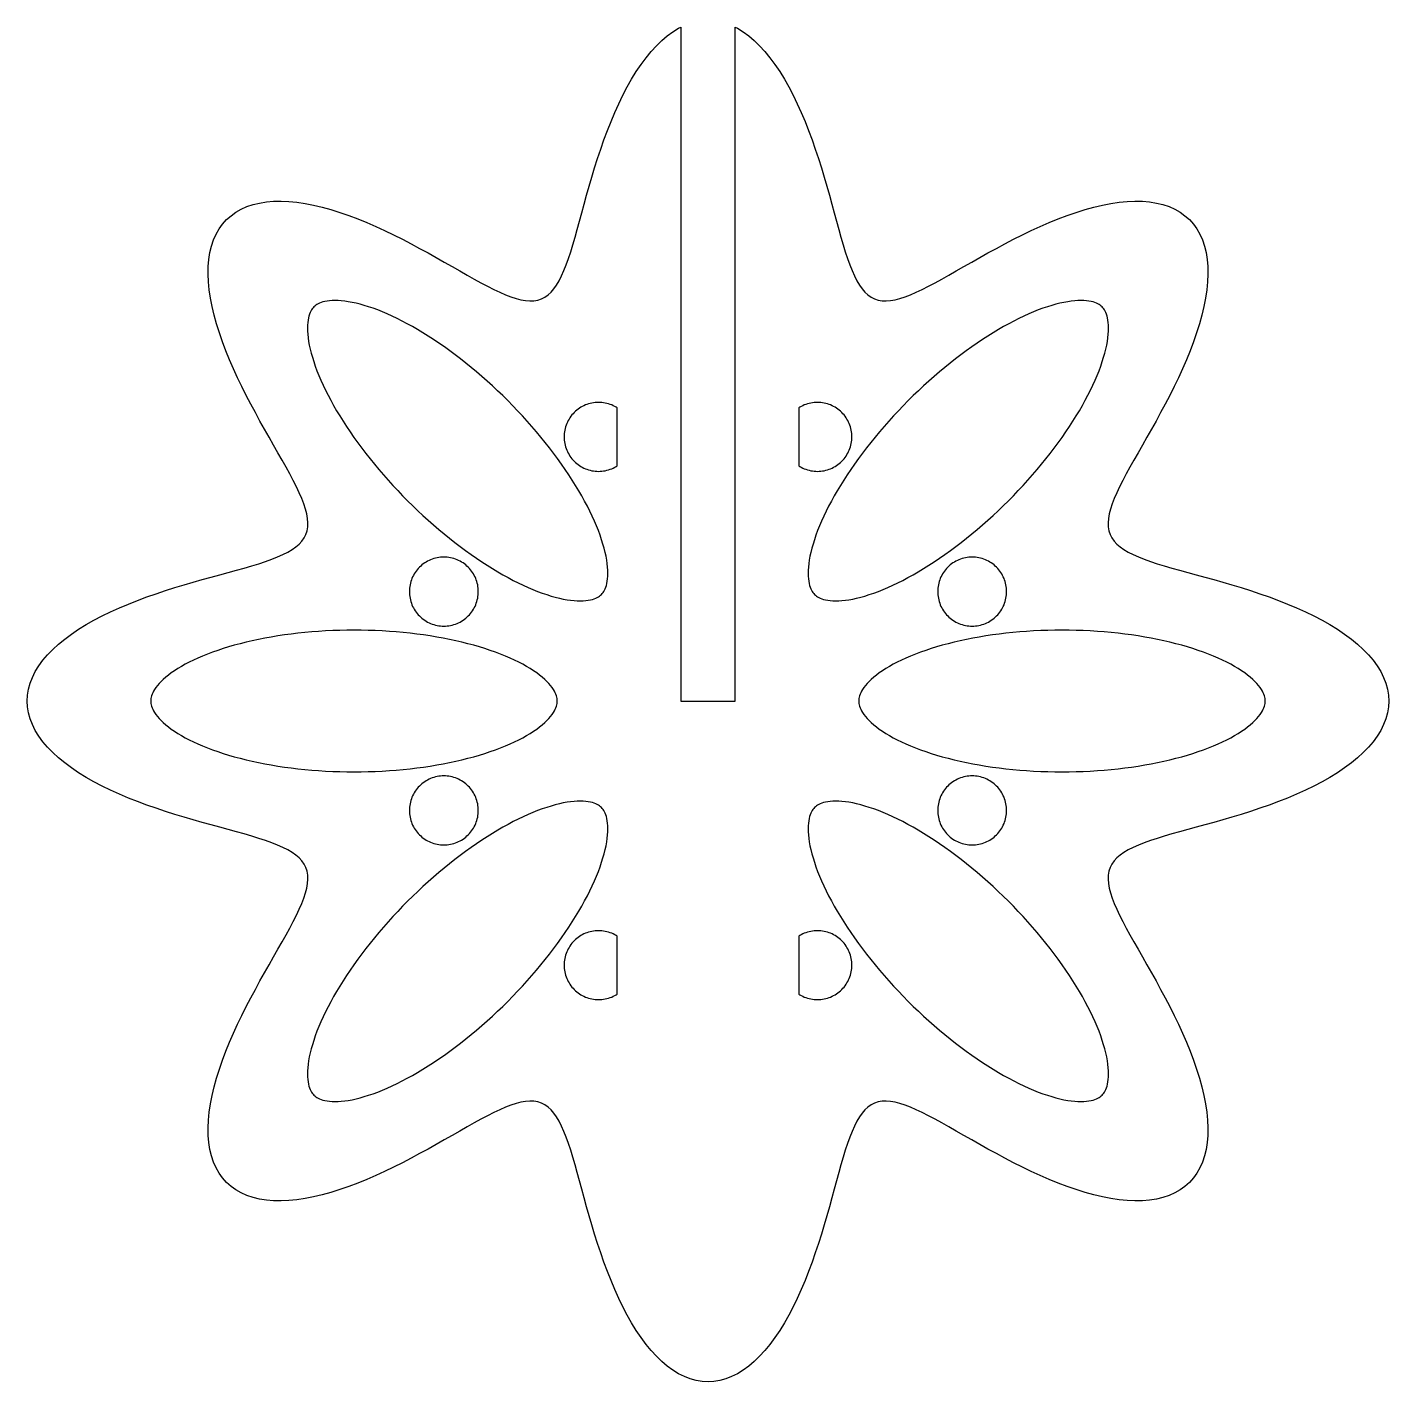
# Model space of a CAD drawing. Header units: millimetres. Extents: x 0 to 450, y -234 to 0.
# Drawn here: x 156.5 to 231.5, y -75 to -0.4 of the extents above; entities that cross this region are included whole.
import ezdxf

# ---------------------------------------------------------------- set-up
doc = ezdxf.new("R2010")
doc.units = ezdxf.units.MM
doc.layers.add('CUT', color=1, linetype='Continuous')

msp = doc.modelspace()

# ---------------------------------------------------------------- linework, layer by layer
at = {"layer": 'CUT'}
for points in [[(231.476, -38.153), (231.387, -38.478), (231.263, -38.8), (231.105, -39.118), (230.913, -39.432), (230.688, -39.741), (230.431, -40.044), (230.145, -40.341), (229.829, -40.63), (229.486, -40.912), (229.117, -41.186), (228.724, -41.451), (228.31, -41.707), (227.875, -41.953), (227.422, -42.19), (226.953, -42.418), (226.471, -42.635), (225.977, -42.843), (225.475, -43.041), (224.966, -43.23), (224.452, -43.41), (223.937, -43.581), (223.422, -43.744), (222.91, -43.899), (222.404, -44.046), (221.904, -44.188), (221.414, -44.323), (220.936, -44.454), (220.472, -44.58), (220.024, -44.704), (219.593, -44.825), (219.181, -44.945), (218.791, -45.065), (218.422, -45.185), (218.078, -45.308), (217.759, -45.434), (217.465, -45.563), (217.199, -45.698), (216.96, -45.84), (216.75, -45.988), (216.569, -46.145), (216.416, -46.311), (216.293, -46.488), (216.198, -46.675), (216.132, -46.874), (216.095, -47.086), (216.085, -47.312), (216.103, -47.551), (216.146, -47.805), (216.215, -48.073), (216.308, -48.357), (216.424, -48.656), (216.561, -48.971), (216.718, -49.301), (216.893, -49.647), (217.084, -50.008), (217.29, -50.384), (217.509, -50.774), (217.739, -51.178), (217.978, -51.596), (218.224, -52.026), (218.474, -52.469), (218.727, -52.922), (218.981, -53.384), (219.234, -53.856), (219.483, -54.335), (219.726, -54.82), (219.962, -55.31), (220.188, -55.804), (220.404, -56.299), (220.606, -56.795), (220.793, -57.29), (220.963, -57.782), (221.116, -58.27), (221.249, -58.752), (221.362, -59.226), (221.452, -59.691), (221.519, -60.146), (221.562, -60.588), (221.581, -61.016), (221.574, -61.428), (221.541, -61.824), (221.481, -62.201), (221.395, -62.559), (221.282, -62.896), (221.142, -63.212), (220.976, -63.504), (220.783, -63.773), (220.564, -64.017), (220.32, -64.235), (220.052, -64.428), (219.759, -64.594), (219.444, -64.734), (219.107, -64.847), (218.749, -64.933), (218.371, -64.993), (217.976, -65.026), (217.563, -65.033), (217.135, -65.015), (216.693, -64.971), (216.239, -64.904), (215.774, -64.814), (215.3, -64.701), (214.818, -64.568), (214.33, -64.416), (213.838, -64.245), (213.343, -64.058), (212.847, -63.856), (212.352, -63.641), (211.858, -63.414), (211.368, -63.178), (210.883, -62.935), (210.404, -62.686), (209.932, -62.434), (209.469, -62.18), (209.016, -61.926), (208.574, -61.676), (208.144, -61.43), (207.726, -61.191), (207.322, -60.962), (206.931, -60.743), (206.555, -60.536), (206.195, -60.345), (205.849, -60.17), (205.519, -60.013), (205.204, -59.876), (204.905, -59.76), (204.621, -59.668), (204.353, -59.599), (204.099, -59.555), (203.86, -59.538), (203.634, -59.547), (203.422, -59.585), (203.223, -59.65), (203.035, -59.745), (202.859, -59.868), (202.693, -60.021), (202.536, -60.202), (202.387, -60.413), (202.246, -60.651), (202.111, -60.918), (201.981, -61.211), (201.856, -61.53), (201.733, -61.875), (201.612, -62.243), (201.493, -62.633), (201.373, -63.045), (201.251, -63.476), (201.128, -63.924), (201.002, -64.389), (200.871, -64.867), (200.735, -65.356), (200.594, -65.856), (200.446, -66.363), (200.292, -66.875), (200.129, -67.389), (199.958, -67.905), (199.778, -68.418), (199.589, -68.927), (199.391, -69.43), (199.183, -69.923), (198.965, -70.405), (198.738, -70.874), (198.501, -71.327), (198.255, -71.762), (197.999, -72.177), (197.734, -72.569), (197.46, -72.938), (197.178, -73.281), (196.889, -73.597), (196.592, -73.884), (196.289, -74.14), (195.98, -74.365), (195.666, -74.557), (195.347, -74.715), (195.026, -74.839), (194.701, -74.928), (194.375, -74.982), (194.048, -75), (193.721, -74.982), (193.394, -74.928), (193.07, -74.839), (192.748, -74.715), (192.43, -74.557), (192.116, -74.365), (191.807, -74.14), (191.504, -73.884), (191.207, -73.597), (190.917, -73.281), (190.635, -72.938), (190.362, -72.569), (190.097, -72.177), (189.841, -71.762), (189.594, -71.327), (189.357, -70.874), (189.13, -70.405), (188.912, -69.923), (188.705, -69.43), (188.506, -68.927), (188.317, -68.418), (188.138, -67.905), (187.967, -67.389), (187.804, -66.875), (187.649, -66.363), (187.501, -65.856), (187.36, -65.356), (187.224, -64.867), (187.094, -64.389), (186.967, -63.924), (186.844, -63.476), (186.723, -63.045), (186.603, -62.633), (186.483, -62.243), (186.362, -61.875), (186.24, -61.53), (186.114, -61.211), (185.984, -60.918), (185.849, -60.651), (185.708, -60.413), (185.56, -60.202), (185.403, -60.021), (185.237, -59.868), (185.06, -59.745), (184.873, -59.65), (184.673, -59.585), (184.461, -59.547), (184.236, -59.538), (183.997, -59.555), (183.743, -59.599), (183.474, -59.668), (183.191, -59.76), (182.891, -59.876), (182.577, -60.013), (182.247, -60.17), (181.901, -60.345), (181.54, -60.536), (181.164, -60.743), (180.774, -60.962), (180.369, -61.191), (179.952, -61.43), (179.521, -61.676), (179.079, -61.926), (178.626, -62.18), (178.163, -62.434), (177.692, -62.686), (177.213, -62.935), (176.727, -63.178), (176.237, -63.414), (175.744, -63.641), (175.248, -63.856), (174.752, -64.058), (174.257, -64.245), (173.765, -64.416), (173.277, -64.568), (172.796, -64.701), (172.321, -64.814), (171.856, -64.904), (171.402, -64.971), (170.96, -65.015), (170.532, -65.033), (170.12, -65.026), (169.724, -64.993), (169.347, -64.933), (168.989, -64.847), (168.651, -64.734), (168.336, -64.594), (168.044, -64.428), (167.775, -64.235), (167.531, -64.017), (167.313, -63.773), (167.12, -63.504), (166.953, -63.212), (166.814, -62.896), (166.701, -62.559), (166.614, -62.201), (166.555, -61.824), (166.522, -61.428), (166.515, -61.016), (166.533, -60.588), (166.576, -60.146), (166.644, -59.691), (166.734, -59.226), (166.846, -58.752), (166.979, -58.27), (167.132, -57.782), (167.303, -57.29), (167.49, -56.795), (167.692, -56.299), (167.907, -55.804), (168.133, -55.31), (168.369, -54.82), (168.613, -54.335), (168.862, -53.856), (169.114, -53.384), (169.368, -52.922), (169.621, -52.469), (169.872, -52.026), (170.117, -51.596), (170.356, -51.178), (170.586, -50.774), (170.805, -50.384), (171.011, -50.008), (171.203, -49.647), (171.378, -49.301), (171.535, -48.971), (171.672, -48.656), (171.787, -48.357), (171.88, -48.073), (171.949, -47.805), (171.993, -47.551), (172.01, -47.312), (172, -47.086), (171.963, -46.874), (171.897, -46.675), (171.803, -46.488), (171.679, -46.311), (171.527, -46.145), (171.345, -45.988), (171.135, -45.84), (170.896, -45.698), (170.63, -45.563), (170.337, -45.434), (170.017, -45.308), (169.673, -45.185), (169.305, -45.065), (168.914, -44.945), (168.503, -44.825), (168.072, -44.704), (167.623, -44.58), (167.159, -44.454), (166.681, -44.323), (166.191, -44.188), (165.692, -44.046), (165.185, -43.899), (164.673, -43.744), (164.158, -43.581), (163.643, -43.41), (163.13, -43.23), (162.621, -43.041), (162.118, -42.843), (161.625, -42.635), (161.142, -42.418), (160.674, -42.19), (160.221, -41.953), (159.786, -41.707), (159.371, -41.451), (158.978, -41.186), (158.61, -40.912), (158.266, -40.63), (157.951, -40.341), (157.664, -40.044), (157.408, -39.741), (157.183, -39.432), (156.991, -39.118), (156.832, -38.8), (156.708, -38.478), (156.619, -38.153), (156.566, -37.827), (156.548, -37.5), (156.566, -37.173), (156.619, -36.847), (156.708, -36.522), (156.832, -36.2), (156.991, -35.882), (157.183, -35.568), (157.408, -35.259), (157.664, -34.956), (157.951, -34.659), (158.266, -34.37), (158.61, -34.088), (158.978, -33.814), (159.371, -33.549), (159.786, -33.293), (160.221, -33.047), (160.674, -32.81), (161.142, -32.582), (161.625, -32.365), (162.118, -32.157), (162.621, -31.959), (163.13, -31.77), (163.643, -31.59), (164.158, -31.419), (164.673, -31.256), (165.185, -31.101), (165.692, -30.954), (166.191, -30.812), (166.681, -30.677), (167.159, -30.546), (167.623, -30.42), (168.072, -30.296), (168.503, -30.175), (168.914, -30.055), (169.305, -29.935), (169.673, -29.815), (170.017, -29.692), (170.337, -29.566), (170.63, -29.437), (170.896, -29.302), (171.135, -29.16), (171.345, -29.012), (171.527, -28.855), (171.679, -28.689), (171.803, -28.512), (171.897, -28.325), (171.963, -28.126), (172, -27.914), (172.01, -27.688), (171.993, -27.449), (171.949, -27.195), (171.88, -26.927), (171.787, -26.643), (171.672, -26.344), (171.535, -26.029), (171.378, -25.699), (171.203, -25.353), (171.011, -24.992), (170.805, -24.616), (170.586, -24.226), (170.356, -23.822), (170.117, -23.404), (169.872, -22.974), (169.621, -22.531), (169.368, -22.078), (169.114, -21.616), (168.862, -21.144), (168.613, -20.665), (168.369, -20.18), (168.133, -19.69), (167.907, -19.196), (167.692, -18.701), (167.49, -18.205), (167.303, -17.71), (167.132, -17.218), (166.979, -16.73), (166.846, -16.248), (166.734, -15.774), (166.644, -15.309), (166.576, -14.854), (166.533, -14.412), (166.515, -13.984), (166.522, -13.572), (166.555, -13.176), (166.614, -12.799), (166.701, -12.441), (166.814, -12.104), (166.953, -11.788), (167.12, -11.496), (167.313, -11.227), (167.531, -10.983), (167.775, -10.765), (168.044, -10.572), (168.336, -10.406), (168.651, -10.266), (168.989, -10.153), (169.347, -10.067), (169.724, -10.007), (170.12, -9.974), (170.532, -9.967), (170.96, -9.985), (171.402, -10.029), (171.856, -10.096), (172.321, -10.186), (172.796, -10.299), (173.277, -10.432), (173.765, -10.584), (174.257, -10.755), (174.752, -10.942), (175.248, -11.144), (175.744, -11.359), (176.237, -11.586), (176.727, -11.822), (177.213, -12.065), (177.692, -12.314), (178.163, -12.566), (178.626, -12.82), (179.079, -13.074), (179.521, -13.324), (179.952, -13.57), (180.369, -13.809), (180.774, -14.038), (181.164, -14.257), (181.54, -14.464), (181.901, -14.655), (182.247, -14.83), (182.577, -14.987), (182.891, -15.124), (183.191, -15.24), (183.474, -15.332), (183.743, -15.401), (183.997, -15.445), (184.236, -15.462), (184.461, -15.453), (184.673, -15.415), (184.873, -15.35), (185.06, -15.255), (185.237, -15.132), (185.403, -14.979), (185.56, -14.798), (185.708, -14.587), (185.849, -14.349), (185.984, -14.082), (186.114, -13.789), (186.24, -13.47), (186.362, -13.125), (186.483, -12.757), (186.603, -12.367), (186.723, -11.955), (186.844, -11.524), (186.967, -11.076), (187.094, -10.611), (187.224, -10.133), (187.36, -9.644), (187.501, -9.144), (187.649, -8.637), (187.804, -8.125), (187.967, -7.611), (188.138, -7.095), (188.317, -6.582), (188.506, -6.073), (188.705, -5.57), (188.912, -5.077), (189.13, -4.595), (189.357, -4.126), (189.594, -3.673), (189.841, -3.238), (190.097, -2.823), (190.362, -2.431), (190.635, -2.062), (190.917, -1.719), (191.207, -1.403), (191.504, -1.116), (191.807, -0.86), (192.116, -0.635), (192.43, -0.443), (192.548, -0.384), (192.548, -37.5), (195.548, -37.5), (195.548, -0.384), (195.666, -0.443), (195.98, -0.635), (196.289, -0.86), (196.592, -1.116), (196.889, -1.403), (197.178, -1.719), (197.46, -2.062), (197.734, -2.431), (197.999, -2.823), (198.255, -3.238), (198.501, -3.673), (198.738, -4.126), (198.965, -4.595), (199.183, -5.077), (199.391, -5.57), (199.589, -6.073), (199.778, -6.582), (199.958, -7.095), (200.129, -7.611), (200.292, -8.125), (200.446, -8.637), (200.594, -9.144), (200.735, -9.644), (200.871, -10.133), (201.002, -10.611), (201.128, -11.076), (201.251, -11.524), (201.373, -11.955), (201.493, -12.367), (201.612, -12.757), (201.733, -13.125), (201.856, -13.47), (201.981, -13.789), (202.111, -14.082), (202.246, -14.349), (202.387, -14.587), (202.536, -14.798), (202.693, -14.979), (202.859, -15.132), (203.035, -15.255), (203.223, -15.35), (203.422, -15.415), (203.634, -15.453), (203.86, -15.462), (204.099, -15.445), (204.353, -15.401), (204.621, -15.332), (204.905, -15.24), (205.204, -15.124), (205.519, -14.987), (205.849, -14.83), (206.195, -14.655), (206.555, -14.464), (206.931, -14.257), (207.322, -14.038), (207.726, -13.809), (208.144, -13.57), (208.574, -13.324), (209.016, -13.074), (209.469, -12.82), (209.932, -12.566), (210.404, -12.314), (210.883, -12.065), (211.368, -11.822), (211.858, -11.586), (212.352, -11.359), (212.847, -11.144), (213.343, -10.942), (213.838, -10.755), (214.33, -10.584), (214.818, -10.432), (215.3, -10.299), (215.774, -10.186), (216.239, -10.096), (216.693, -10.029), (217.135, -9.985), (217.563, -9.967), (217.976, -9.974), (218.371, -10.007), (218.749, -10.067), (219.107, -10.153), (219.444, -10.266), (219.759, -10.406), (220.052, -10.572), (220.32, -10.765), (220.564, -10.983), (220.783, -11.227), (220.976, -11.496), (221.142, -11.788), (221.282, -12.104), (221.395, -12.441), (221.481, -12.799), (221.541, -13.176), (221.574, -13.572), (221.581, -13.984), (221.562, -14.412), (221.519, -14.854), (221.452, -15.309), (221.362, -15.774), (221.249, -16.248), (221.116, -16.73), (220.963, -17.218), (220.793, -17.71), (220.606, -18.205), (220.404, -18.701), (220.188, -19.196), (219.962, -19.69), (219.726, -20.18), (219.483, -20.665), (219.234, -21.144), (218.981, -21.616), (218.727, -22.078), (218.474, -22.531), (218.224, -22.974), (217.978, -23.404), (217.739, -23.822), (217.509, -24.226), (217.29, -24.616), (217.084, -24.992), (216.893, -25.353), (216.718, -25.699), (216.561, -26.029), (216.424, -26.344), (216.308, -26.643), (216.215, -26.927), (216.146, -27.195), (216.103, -27.449), (216.085, -27.688), (216.095, -27.914), (216.132, -28.126), (216.198, -28.325), (216.293, -28.512), (216.416, -28.689), (216.569, -28.855), (216.75, -29.012), (216.96, -29.16), (217.199, -29.302), (217.465, -29.437), (217.759, -29.566), (218.078, -29.692), (218.422, -29.815), (218.791, -29.935), (219.181, -30.055), (219.593, -30.175), (220.024, -30.296), (220.472, -30.42), (220.936, -30.546), (221.414, -30.677), (221.904, -30.812), (222.404, -30.954), (222.91, -31.101), (223.422, -31.256), (223.937, -31.419), (224.452, -31.59), (224.966, -31.77), (225.475, -31.959), (225.977, -32.157), (226.471, -32.365), (226.953, -32.582), (227.422, -32.81), (227.875, -33.047), (228.31, -33.293), (228.724, -33.549), (229.117, -33.814), (229.486, -34.088), (229.829, -34.37), (230.145, -34.659), (230.431, -34.956), (230.688, -35.259), (230.913, -35.568), (231.105, -35.882), (231.263, -36.2), (231.387, -36.522), (231.476, -36.847), (231.53, -37.173), (231.548, -37.5), (231.53, -37.827), (231.476, -38.153)], [(184.09, -22.087), (183.829, -21.799), (183.562, -21.514), (183.292, -21.232), (183.017, -20.954), (182.738, -20.679), (182.456, -20.408), (182.171, -20.142), (181.883, -19.88), (181.593, -19.624), (181.301, -19.373), (181.007, -19.127), (180.711, -18.888), (180.415, -18.654), (180.118, -18.427), (179.821, -18.207), (179.524, -17.994), (179.227, -17.788), (178.932, -17.59), (178.638, -17.399), (178.345, -17.216), (178.054, -17.042), (177.766, -16.875), (177.481, -16.718), (177.199, -16.569), (176.921, -16.429), (176.647, -16.298), (176.378, -16.176), (176.114, -16.063), (175.855, -15.96), (175.602, -15.866), (175.355, -15.782), (175.115, -15.707), (174.883, -15.642), (174.658, -15.586), (174.442, -15.539), (174.235, -15.502), (174.037, -15.473), (173.849, -15.453), (173.671, -15.442), (173.504, -15.439), (173.348, -15.443), (173.203, -15.454), (173.07, -15.471), (172.949, -15.493), (172.839, -15.52), (172.741, -15.551), (172.653, -15.586), (172.576, -15.623), (172.507, -15.662), (172.445, -15.703), (172.39, -15.746), (172.34, -15.793), (172.294, -15.843), (172.25, -15.898), (172.209, -15.959), (172.17, -16.028), (172.133, -16.106), (172.099, -16.193), (172.068, -16.292), (172.041, -16.401), (172.018, -16.522), (172.001, -16.655), (171.99, -16.8), (171.986, -16.956), (171.99, -17.123), (172.001, -17.301), (172.021, -17.489), (172.049, -17.687), (172.087, -17.895), (172.134, -18.111), (172.19, -18.335), (172.255, -18.568), (172.33, -18.807), (172.414, -19.054), (172.508, -19.307), (172.611, -19.566), (172.724, -19.83), (172.846, -20.1), (172.977, -20.374), (173.117, -20.652), (173.266, -20.934), (173.423, -21.219), (173.589, -21.507), (173.764, -21.797), (173.947, -22.09), (174.137, -22.384), (174.336, -22.68), (174.542, -22.976), (174.755, -23.273), (174.975, -23.57), (175.202, -23.867), (175.435, -24.164), (175.675, -24.459), (175.92, -24.753), (176.172, -25.045), (176.428, -25.336), (176.69, -25.623), (176.956, -25.909), (177.227, -26.191), (177.501, -26.469), (177.78, -26.744), (178.062, -27.015), (178.347, -27.281), (178.635, -27.542), (178.925, -27.799), (179.218, -28.05), (179.512, -28.296), (179.807, -28.535), (180.103, -28.769), (180.4, -28.996), (180.697, -29.216), (180.994, -29.429), (181.291, -29.635), (181.586, -29.833), (181.881, -30.024), (182.173, -30.207), (182.464, -30.381), (182.752, -30.547), (183.037, -30.705), (183.319, -30.854), (183.597, -30.994), (183.871, -31.125), (184.14, -31.247), (184.405, -31.359), (184.664, -31.463), (184.917, -31.557), (185.163, -31.641), (185.403, -31.716), (185.635, -31.781), (185.86, -31.837), (186.076, -31.884), (186.283, -31.921), (186.481, -31.95), (186.67, -31.969), (186.848, -31.981), (187.015, -31.984), (187.171, -31.98), (187.315, -31.969), (187.448, -31.952), (187.569, -31.93), (187.679, -31.903), (187.777, -31.871), (187.865, -31.837), (187.943, -31.8), (188.012, -31.761), (188.073, -31.72), (188.128, -31.677), (188.178, -31.63), (188.224, -31.58), (188.268, -31.525), (188.309, -31.464), (188.348, -31.395), (188.385, -31.317), (188.419, -31.23), (188.45, -31.131), (188.477, -31.022), (188.5, -30.901), (188.517, -30.768), (188.528, -30.623), (188.532, -30.467), (188.528, -30.3), (188.517, -30.122), (188.497, -29.934), (188.469, -29.736), (188.431, -29.528), (188.385, -29.312), (188.329, -29.088), (188.263, -28.855), (188.189, -28.615), (188.104, -28.369), (188.01, -28.116), (187.907, -27.857), (187.795, -27.593), (187.673, -27.323), (187.542, -27.049), (187.402, -26.771), (187.253, -26.489), (187.095, -26.204), (186.929, -25.916), (186.754, -25.626), (186.572, -25.333), (186.381, -25.039), (186.183, -24.743), (185.977, -24.447), (185.763, -24.15), (185.543, -23.852), (185.316, -23.555), (185.083, -23.259), (184.843, -22.964), (184.598, -22.67), (184.347, -22.377), (184.09, -22.087)], [(209.461, -27.542), (209.748, -27.281), (210.033, -27.015), (210.315, -26.744), (210.594, -26.469), (210.869, -26.191), (211.14, -25.909), (211.406, -25.623), (211.667, -25.336), (211.924, -25.045), (212.175, -24.753), (212.421, -24.459), (212.66, -24.164), (212.894, -23.867), (213.12, -23.57), (213.341, -23.273), (213.554, -22.976), (213.76, -22.68), (213.958, -22.384), (214.149, -22.09), (214.331, -21.797), (214.506, -21.507), (214.672, -21.219), (214.83, -20.934), (214.979, -20.652), (215.119, -20.374), (215.25, -20.1), (215.372, -19.83), (215.484, -19.566), (215.588, -19.307), (215.681, -19.054), (215.766, -18.807), (215.841, -18.568), (215.906, -18.335), (215.962, -18.111), (216.009, -17.895), (216.046, -17.687), (216.074, -17.489), (216.094, -17.301), (216.106, -17.123), (216.109, -16.956), (216.105, -16.8), (216.094, -16.655), (216.077, -16.522), (216.055, -16.401), (216.027, -16.292), (215.996, -16.193), (215.962, -16.106), (215.925, -16.028), (215.886, -15.959), (215.845, -15.898), (215.802, -15.843), (215.755, -15.793), (215.705, -15.746), (215.65, -15.703), (215.589, -15.662), (215.52, -15.623), (215.442, -15.586), (215.354, -15.551), (215.256, -15.52), (215.147, -15.493), (215.025, -15.471), (214.893, -15.454), (214.748, -15.443), (214.592, -15.439), (214.425, -15.442), (214.247, -15.453), (214.059, -15.473), (213.861, -15.502), (213.653, -15.539), (213.437, -15.586), (213.212, -15.642), (212.98, -15.707), (212.74, -15.782), (212.494, -15.866), (212.241, -15.96), (211.982, -16.063), (211.717, -16.176), (211.448, -16.298), (211.174, -16.429), (210.896, -16.569), (210.614, -16.718), (210.329, -16.875), (210.041, -17.042), (209.75, -17.216), (209.458, -17.399), (209.164, -17.59), (208.868, -17.788), (208.572, -17.994), (208.274, -18.207), (207.977, -18.427), (207.68, -18.654), (207.384, -18.888), (207.089, -19.127), (206.795, -19.373), (206.502, -19.624), (206.212, -19.88), (205.924, -20.142), (205.639, -20.408), (205.357, -20.679), (205.079, -20.954), (204.804, -21.232), (204.533, -21.514), (204.267, -21.799), (204.005, -22.087), (203.749, -22.377), (203.498, -22.67), (203.252, -22.964), (203.012, -23.259), (202.779, -23.555), (202.552, -23.852), (202.332, -24.15), (202.119, -24.447), (201.913, -24.743), (201.715, -25.039), (201.524, -25.333), (201.341, -25.626), (201.167, -25.916), (201, -26.204), (200.843, -26.489), (200.694, -26.771), (200.554, -27.049), (200.423, -27.323), (200.301, -27.593), (200.188, -27.857), (200.085, -28.116), (199.991, -28.369), (199.907, -28.615), (199.832, -28.855), (199.767, -29.088), (199.711, -29.312), (199.664, -29.528), (199.627, -29.736), (199.598, -29.934), (199.578, -30.122), (199.567, -30.3), (199.564, -30.467), (199.568, -30.623), (199.578, -30.768), (199.595, -30.901), (199.618, -31.022), (199.645, -31.131), (199.676, -31.23), (199.711, -31.317), (199.747, -31.395), (199.787, -31.464), (199.828, -31.525), (199.871, -31.58), (199.917, -31.63), (199.968, -31.677), (200.023, -31.72), (200.084, -31.761), (200.153, -31.8), (200.231, -31.837), (200.318, -31.871), (200.416, -31.903), (200.526, -31.93), (200.647, -31.952), (200.78, -31.969), (200.925, -31.98), (201.081, -31.984), (201.248, -31.981), (201.426, -31.969), (201.614, -31.95), (201.812, -31.921), (202.019, -31.884), (202.236, -31.837), (202.46, -31.781), (202.693, -31.716), (202.932, -31.641), (203.179, -31.557), (203.432, -31.463), (203.691, -31.359), (203.955, -31.247), (204.225, -31.125), (204.498, -30.994), (204.777, -30.854), (205.058, -30.705), (205.344, -30.547), (205.632, -30.381), (205.922, -30.207), (206.215, -30.024), (206.509, -29.833), (206.805, -29.635), (207.101, -29.429), (207.398, -29.216), (207.695, -28.996), (207.992, -28.769), (208.289, -28.535), (208.584, -28.296), (208.878, -28.05), (209.17, -27.799), (209.461, -27.542)], [(188.833, -24.666), (188.916, -24.624), (188.997, -24.578), (189.048, -24.546), (189.048, -21.352), (188.997, -21.32), (188.916, -21.274), (188.833, -21.232), (188.747, -21.194), (188.66, -21.16), (188.572, -21.131), (188.482, -21.106), (188.391, -21.086), (188.299, -21.07), (188.207, -21.058), (188.114, -21.052), (188.02, -21.049), (187.927, -21.052), (187.834, -21.058), (187.742, -21.07), (187.65, -21.086), (187.559, -21.106), (187.469, -21.131), (187.381, -21.16), (187.294, -21.194), (187.208, -21.232), (187.125, -21.274), (187.044, -21.32), (186.965, -21.369), (186.889, -21.423), (186.815, -21.48), (186.745, -21.541), (186.677, -21.606), (186.613, -21.673), (186.552, -21.744), (186.495, -21.817), (186.441, -21.894), (186.391, -21.972), (186.345, -22.053), (186.303, -22.137), (186.265, -22.222), (186.232, -22.309), (186.203, -22.397), (186.178, -22.487), (186.157, -22.578), (186.141, -22.67), (186.13, -22.763), (186.123, -22.856), (186.121, -22.949), (186.123, -23.042), (186.13, -23.135), (186.141, -23.228), (186.157, -23.319), (186.178, -23.41), (186.203, -23.5), (186.232, -23.589), (186.265, -23.676), (186.303, -23.761), (186.345, -23.844), (186.391, -23.925), (186.441, -24.004), (186.495, -24.08), (186.552, -24.154), (186.613, -24.225), (186.677, -24.292), (186.745, -24.356), (186.815, -24.417), (186.889, -24.475), (186.965, -24.528), (187.044, -24.578), (187.125, -24.624), (187.208, -24.666), (187.294, -24.704), (187.381, -24.737), (187.469, -24.767), (187.559, -24.792), (187.65, -24.812), (187.742, -24.828), (187.834, -24.839), (187.927, -24.846), (188.02, -24.849), (188.114, -24.846), (188.207, -24.839), (188.299, -24.828), (188.391, -24.812), (188.482, -24.792), (188.572, -24.767), (188.66, -24.737), (188.747, -24.704), (188.833, -24.666)], [(201.938, -23.319), (201.954, -23.228), (201.965, -23.135), (201.972, -23.042), (201.975, -22.949), (201.972, -22.856), (201.965, -22.763), (201.954, -22.67), (201.938, -22.578), (201.918, -22.487), (201.893, -22.397), (201.864, -22.309), (201.83, -22.222), (201.792, -22.137), (201.75, -22.053), (201.704, -21.972), (201.654, -21.894), (201.601, -21.817), (201.543, -21.744), (201.483, -21.673), (201.418, -21.606), (201.351, -21.541), (201.28, -21.48), (201.207, -21.423), (201.13, -21.369), (201.052, -21.32), (200.97, -21.274), (200.887, -21.232), (200.802, -21.194), (200.715, -21.16), (200.626, -21.131), (200.537, -21.106), (200.446, -21.086), (200.354, -21.07), (200.261, -21.058), (200.168, -21.052), (200.075, -21.049), (199.982, -21.052), (199.889, -21.058), (199.796, -21.07), (199.704, -21.086), (199.613, -21.106), (199.524, -21.131), (199.435, -21.16), (199.348, -21.194), (199.263, -21.232), (199.18, -21.274), (199.098, -21.32), (199.048, -21.352), (199.048, -24.546), (199.098, -24.578), (199.18, -24.624), (199.263, -24.666), (199.348, -24.704), (199.435, -24.737), (199.524, -24.767), (199.613, -24.792), (199.704, -24.812), (199.796, -24.828), (199.889, -24.839), (199.982, -24.846), (200.075, -24.849), (200.168, -24.846), (200.261, -24.839), (200.354, -24.828), (200.446, -24.812), (200.537, -24.792), (200.626, -24.767), (200.715, -24.737), (200.802, -24.704), (200.887, -24.666), (200.97, -24.624), (201.052, -24.578), (201.13, -24.528), (201.207, -24.475), (201.28, -24.417), (201.351, -24.356), (201.418, -24.292), (201.483, -24.225), (201.543, -24.154), (201.601, -24.08), (201.654, -24.004), (201.704, -23.925), (201.75, -23.844), (201.792, -23.761), (201.83, -23.676), (201.864, -23.589), (201.893, -23.5), (201.918, -23.41), (201.938, -23.319)], [(181.36, -31.843), (181.376, -31.751), (181.387, -31.659), (181.394, -31.566), (181.396, -31.473), (181.394, -31.38), (181.387, -31.287), (181.376, -31.194), (181.36, -31.102), (181.339, -31.011), (181.314, -30.921), (181.285, -30.833), (181.252, -30.746), (181.214, -30.661), (181.172, -30.577), (181.126, -30.496), (181.076, -30.417), (181.022, -30.341), (180.965, -30.268), (180.904, -30.197), (180.84, -30.13), (180.772, -30.065), (180.702, -30.004), (180.628, -29.947), (180.552, -29.893), (180.473, -29.843), (180.392, -29.797), (180.309, -29.756), (180.224, -29.718), (180.137, -29.684), (180.048, -29.655), (179.958, -29.63), (179.867, -29.61), (179.775, -29.594), (179.683, -29.582), (179.59, -29.575), (179.497, -29.573), (179.403, -29.575), (179.31, -29.582), (179.218, -29.594), (179.126, -29.61), (179.035, -29.63), (178.945, -29.655), (178.857, -29.684), (178.77, -29.718), (178.684, -29.756), (178.601, -29.797), (178.52, -29.843), (178.441, -29.893), (178.365, -29.947), (178.292, -30.004), (178.221, -30.065), (178.153, -30.13), (178.089, -30.197), (178.028, -30.268), (177.971, -30.341), (177.917, -30.417), (177.867, -30.496), (177.821, -30.577), (177.779, -30.661), (177.742, -30.746), (177.708, -30.833), (177.679, -30.921), (177.654, -31.011), (177.634, -31.102), (177.618, -31.194), (177.606, -31.287), (177.599, -31.38), (177.597, -31.473), (177.599, -31.566), (177.606, -31.659), (177.618, -31.751), (177.634, -31.843), (177.654, -31.934), (177.679, -32.024), (177.708, -32.113), (177.742, -32.2), (177.779, -32.285), (177.821, -32.368), (177.867, -32.449), (177.917, -32.528), (177.971, -32.604), (178.028, -32.678), (178.089, -32.748), (178.153, -32.816), (178.221, -32.88), (178.292, -32.941), (178.365, -32.999), (178.441, -33.052), (178.52, -33.102), (178.601, -33.148), (178.684, -33.19), (178.77, -33.228), (178.857, -33.261), (178.945, -33.291), (179.035, -33.315), (179.126, -33.336), (179.218, -33.352), (179.31, -33.363), (179.403, -33.37), (179.497, -33.372), (179.59, -33.37), (179.683, -33.363), (179.775, -33.352), (179.867, -33.336), (179.958, -33.315), (180.048, -33.291), (180.137, -33.261), (180.224, -33.228), (180.309, -33.19), (180.392, -33.148), (180.473, -33.102), (180.552, -33.052), (180.628, -32.999), (180.702, -32.941), (180.772, -32.88), (180.84, -32.816), (180.904, -32.748), (180.965, -32.678), (181.022, -32.604), (181.076, -32.528), (181.126, -32.449), (181.172, -32.368), (181.214, -32.285), (181.252, -32.2), (181.285, -32.113), (181.314, -32.024), (181.339, -31.934), (181.36, -31.843)], [(210.462, -31.843), (210.478, -31.751), (210.489, -31.659), (210.496, -31.566), (210.498, -31.473), (210.496, -31.38), (210.489, -31.287), (210.478, -31.194), (210.462, -31.102), (210.442, -31.011), (210.417, -30.921), (210.387, -30.833), (210.354, -30.746), (210.316, -30.661), (210.274, -30.577), (210.228, -30.496), (210.178, -30.417), (210.125, -30.341), (210.067, -30.268), (210.006, -30.197), (209.942, -30.13), (209.875, -30.065), (209.804, -30.004), (209.73, -29.947), (209.654, -29.893), (209.575, -29.843), (209.494, -29.797), (209.411, -29.756), (209.326, -29.718), (209.239, -29.684), (209.15, -29.655), (209.06, -29.63), (208.969, -29.61), (208.878, -29.594), (208.785, -29.582), (208.692, -29.575), (208.599, -29.573), (208.506, -29.575), (208.413, -29.582), (208.32, -29.594), (208.228, -29.61), (208.137, -29.63), (208.047, -29.655), (207.959, -29.684), (207.872, -29.718), (207.787, -29.756), (207.703, -29.797), (207.622, -29.843), (207.543, -29.893), (207.467, -29.947), (207.394, -30.004), (207.323, -30.065), (207.256, -30.13), (207.191, -30.197), (207.13, -30.268), (207.073, -30.341), (207.019, -30.417), (206.969, -30.496), (206.924, -30.577), (206.882, -30.661), (206.844, -30.746), (206.81, -30.833), (206.781, -30.921), (206.756, -31.011), (206.736, -31.102), (206.72, -31.194), (206.708, -31.287), (206.702, -31.38), (206.699, -31.473), (206.702, -31.566), (206.708, -31.659), (206.72, -31.751), (206.736, -31.843), (206.756, -31.934), (206.781, -32.024), (206.81, -32.113), (206.844, -32.2), (206.882, -32.285), (206.924, -32.368), (206.969, -32.449), (207.019, -32.528), (207.073, -32.604), (207.13, -32.678), (207.191, -32.748), (207.256, -32.816), (207.323, -32.88), (207.394, -32.941), (207.467, -32.999), (207.543, -33.052), (207.622, -33.102), (207.703, -33.148), (207.787, -33.19), (207.872, -33.228), (207.959, -33.261), (208.047, -33.291), (208.137, -33.315), (208.228, -33.336), (208.32, -33.352), (208.413, -33.363), (208.506, -33.37), (208.599, -33.372), (208.692, -33.37), (208.785, -33.363), (208.878, -33.352), (208.969, -33.336), (209.06, -33.315), (209.15, -33.291), (209.239, -33.261), (209.326, -33.228), (209.411, -33.19), (209.494, -33.148), (209.575, -33.102), (209.654, -33.052), (209.73, -32.999), (209.804, -32.941), (209.875, -32.88), (209.942, -32.816), (210.006, -32.748), (210.067, -32.678), (210.125, -32.604), (210.178, -32.528), (210.228, -32.449), (210.274, -32.368), (210.316, -32.285), (210.354, -32.2), (210.387, -32.113), (210.417, -32.024), (210.442, -31.934), (210.462, -31.843)], [(176.108, -33.643), (175.72, -33.624), (175.33, -33.611), (174.939, -33.603), (174.548, -33.6), (174.156, -33.603), (173.766, -33.611), (173.376, -33.624), (172.987, -33.643), (172.601, -33.666), (172.216, -33.696), (171.835, -33.73), (171.457, -33.769), (171.082, -33.814), (170.712, -33.863), (170.346, -33.918), (169.985, -33.977), (169.63, -34.041), (169.28, -34.11), (168.938, -34.183), (168.601, -34.261), (168.273, -34.343), (167.951, -34.429), (167.638, -34.519), (167.334, -34.613), (167.038, -34.711), (166.752, -34.812), (166.475, -34.916), (166.208, -35.023), (165.952, -35.133), (165.707, -35.246), (165.473, -35.361), (165.251, -35.477), (165.04, -35.595), (164.842, -35.715), (164.656, -35.835), (164.483, -35.955), (164.323, -36.075), (164.176, -36.194), (164.042, -36.311), (163.921, -36.427), (163.814, -36.54), (163.719, -36.65), (163.637, -36.756), (163.567, -36.858), (163.509, -36.955), (163.462, -37.046), (163.424, -37.132), (163.395, -37.213), (163.374, -37.29), (163.36, -37.362), (163.351, -37.432), (163.349, -37.5), (163.351, -37.568), (163.36, -37.638), (163.374, -37.71), (163.395, -37.787), (163.424, -37.868), (163.462, -37.954), (163.509, -38.045), (163.567, -38.142), (163.637, -38.244), (163.719, -38.35), (163.814, -38.46), (163.921, -38.573), (164.042, -38.689), (164.176, -38.806), (164.323, -38.925), (164.483, -39.045), (164.656, -39.165), (164.842, -39.285), (165.04, -39.405), (165.251, -39.523), (165.473, -39.639), (165.707, -39.754), (165.952, -39.867), (166.208, -39.977), (166.475, -40.084), (166.752, -40.188), (167.038, -40.289), (167.334, -40.387), (167.638, -40.481), (167.951, -40.571), (168.273, -40.657), (168.601, -40.739), (168.938, -40.817), (169.28, -40.89), (169.63, -40.959), (169.985, -41.023), (170.346, -41.082), (170.712, -41.137), (171.082, -41.186), (171.457, -41.231), (171.835, -41.27), (172.216, -41.304), (172.601, -41.334), (172.987, -41.357), (173.376, -41.376), (173.766, -41.389), (174.156, -41.397), (174.548, -41.4), (174.939, -41.397), (175.33, -41.389), (175.72, -41.376), (176.108, -41.357), (176.495, -41.334), (176.879, -41.304), (177.261, -41.27), (177.639, -41.231), (178.013, -41.186), (178.384, -41.137), (178.75, -41.082), (179.11, -41.023), (179.466, -40.959), (179.815, -40.89), (180.158, -40.817), (180.494, -40.739), (180.823, -40.657), (181.144, -40.571), (181.457, -40.481), (181.762, -40.387), (182.057, -40.289), (182.344, -40.188), (182.621, -40.084), (182.887, -39.977), (183.143, -39.867), (183.388, -39.754), (183.622, -39.639), (183.845, -39.523), (184.055, -39.405), (184.254, -39.285), (184.44, -39.165), (184.613, -39.045), (184.773, -38.925), (184.92, -38.806), (185.054, -38.689), (185.174, -38.573), (185.282, -38.46), (185.376, -38.35), (185.458, -38.244), (185.528, -38.142), (185.586, -38.045), (185.634, -37.954), (185.672, -37.868), (185.7, -37.787), (185.722, -37.71), (185.736, -37.638), (185.744, -37.568), (185.747, -37.5), (185.744, -37.432), (185.736, -37.362), (185.722, -37.29), (185.7, -37.213), (185.672, -37.132), (185.634, -37.046), (185.586, -36.955), (185.528, -36.858), (185.458, -36.756), (185.376, -36.65), (185.282, -36.54), (185.174, -36.427), (185.054, -36.311), (184.92, -36.194), (184.773, -36.075), (184.613, -35.955), (184.44, -35.835), (184.254, -35.715), (184.055, -35.595), (183.845, -35.477), (183.622, -35.361), (183.388, -35.246), (183.143, -35.133), (182.887, -35.023), (182.621, -34.916), (182.344, -34.812), (182.057, -34.711), (181.762, -34.613), (181.457, -34.519), (181.144, -34.429), (180.823, -34.343), (180.494, -34.261), (180.158, -34.183), (179.815, -34.11), (179.466, -34.041), (179.11, -33.977), (178.75, -33.918), (178.384, -33.863), (178.013, -33.814), (177.639, -33.769), (177.261, -33.73), (176.879, -33.696), (176.495, -33.666), (176.108, -33.643)], [(211.987, -41.357), (212.376, -41.376), (212.766, -41.389), (213.156, -41.397), (213.548, -41.4), (213.939, -41.397), (214.33, -41.389), (214.72, -41.376), (215.108, -41.357), (215.495, -41.334), (215.879, -41.304), (216.261, -41.27), (216.639, -41.231), (217.013, -41.186), (217.384, -41.137), (217.75, -41.082), (218.11, -41.023), (218.466, -40.959), (218.815, -40.89), (219.158, -40.817), (219.494, -40.739), (219.823, -40.657), (220.144, -40.571), (220.457, -40.481), (220.762, -40.387), (221.057, -40.289), (221.344, -40.188), (221.621, -40.084), (221.887, -39.977), (222.143, -39.867), (222.388, -39.754), (222.622, -39.639), (222.845, -39.523), (223.055, -39.405), (223.254, -39.285), (223.44, -39.165), (223.613, -39.045), (223.773, -38.925), (223.92, -38.806), (224.054, -38.689), (224.174, -38.573), (224.282, -38.46), (224.376, -38.35), (224.458, -38.244), (224.528, -38.142), (224.586, -38.045), (224.634, -37.954), (224.672, -37.868), (224.7, -37.787), (224.722, -37.71), (224.736, -37.638), (224.744, -37.568), (224.747, -37.5), (224.744, -37.432), (224.736, -37.362), (224.722, -37.29), (224.7, -37.213), (224.672, -37.132), (224.634, -37.046), (224.586, -36.955), (224.528, -36.858), (224.458, -36.756), (224.376, -36.65), (224.282, -36.54), (224.174, -36.427), (224.054, -36.311), (223.92, -36.194), (223.773, -36.075), (223.613, -35.955), (223.44, -35.835), (223.254, -35.715), (223.055, -35.595), (222.845, -35.477), (222.622, -35.361), (222.388, -35.246), (222.143, -35.133), (221.887, -35.023), (221.621, -34.916), (221.344, -34.812), (221.057, -34.711), (220.762, -34.613), (220.457, -34.519), (220.144, -34.429), (219.823, -34.343), (219.494, -34.261), (219.158, -34.183), (218.815, -34.11), (218.466, -34.041), (218.11, -33.977), (217.75, -33.918), (217.384, -33.863), (217.013, -33.814), (216.639, -33.769), (216.261, -33.73), (215.879, -33.696), (215.495, -33.666), (215.108, -33.643), (214.72, -33.624), (214.33, -33.611), (213.939, -33.603), (213.548, -33.6), (213.156, -33.603), (212.766, -33.611), (212.376, -33.624), (211.987, -33.643), (211.601, -33.666), (211.216, -33.696), (210.835, -33.73), (210.457, -33.769), (210.082, -33.814), (209.712, -33.863), (209.346, -33.918), (208.985, -33.977), (208.63, -34.041), (208.28, -34.11), (207.938, -34.183), (207.601, -34.261), (207.273, -34.343), (206.951, -34.429), (206.638, -34.519), (206.334, -34.613), (206.038, -34.711), (205.752, -34.812), (205.475, -34.916), (205.208, -35.023), (204.952, -35.133), (204.707, -35.246), (204.473, -35.361), (204.251, -35.477), (204.04, -35.595), (203.842, -35.715), (203.656, -35.835), (203.483, -35.955), (203.323, -36.075), (203.176, -36.194), (203.042, -36.311), (202.921, -36.427), (202.814, -36.54), (202.719, -36.65), (202.637, -36.756), (202.567, -36.858), (202.509, -36.955), (202.462, -37.046), (202.424, -37.132), (202.395, -37.213), (202.374, -37.29), (202.36, -37.362), (202.351, -37.432), (202.349, -37.5), (202.351, -37.568), (202.36, -37.638), (202.374, -37.71), (202.395, -37.787), (202.424, -37.868), (202.462, -37.954), (202.509, -38.045), (202.567, -38.142), (202.637, -38.244), (202.719, -38.35), (202.814, -38.46), (202.921, -38.573), (203.042, -38.689), (203.176, -38.806), (203.323, -38.925), (203.483, -39.045), (203.656, -39.165), (203.842, -39.285), (204.04, -39.405), (204.251, -39.523), (204.473, -39.639), (204.707, -39.754), (204.952, -39.867), (205.208, -39.977), (205.475, -40.084), (205.752, -40.188), (206.038, -40.289), (206.334, -40.387), (206.638, -40.481), (206.951, -40.571), (207.273, -40.657), (207.601, -40.739), (207.938, -40.817), (208.28, -40.89), (208.63, -40.959), (208.985, -41.023), (209.346, -41.082), (209.712, -41.137), (210.082, -41.186), (210.457, -41.231), (210.835, -41.27), (211.216, -41.304), (211.601, -41.334), (211.987, -41.357)], [(181.36, -43.898), (181.376, -43.806), (181.387, -43.713), (181.394, -43.62), (181.396, -43.527), (181.394, -43.434), (181.387, -43.341), (181.376, -43.249), (181.36, -43.157), (181.339, -43.066), (181.314, -42.976), (181.285, -42.887), (181.252, -42.8), (181.214, -42.715), (181.172, -42.632), (181.126, -42.551), (181.076, -42.472), (181.022, -42.396), (180.965, -42.322), (180.904, -42.252), (180.84, -42.184), (180.772, -42.12), (180.702, -42.059), (180.628, -42.001), (180.552, -41.948), (180.473, -41.898), (180.392, -41.852), (180.309, -41.81), (180.224, -41.772), (180.137, -41.739), (180.048, -41.709), (179.958, -41.685), (179.867, -41.664), (179.775, -41.648), (179.683, -41.637), (179.59, -41.63), (179.497, -41.628), (179.403, -41.63), (179.31, -41.637), (179.218, -41.648), (179.126, -41.664), (179.035, -41.685), (178.945, -41.709), (178.857, -41.739), (178.77, -41.772), (178.684, -41.81), (178.601, -41.852), (178.52, -41.898), (178.441, -41.948), (178.365, -42.001), (178.292, -42.059), (178.221, -42.12), (178.153, -42.184), (178.089, -42.252), (178.028, -42.322), (177.971, -42.396), (177.917, -42.472), (177.867, -42.551), (177.821, -42.632), (177.779, -42.715), (177.742, -42.8), (177.708, -42.887), (177.679, -42.976), (177.654, -43.066), (177.634, -43.157), (177.618, -43.249), (177.606, -43.341), (177.599, -43.434), (177.597, -43.527), (177.599, -43.62), (177.606, -43.713), (177.618, -43.806), (177.634, -43.898), (177.654, -43.989), (177.679, -44.079), (177.708, -44.167), (177.742, -44.254), (177.779, -44.339), (177.821, -44.423), (177.867, -44.504), (177.917, -44.583), (177.971, -44.659), (178.028, -44.732), (178.089, -44.803), (178.153, -44.87), (178.221, -44.935), (178.292, -44.996), (178.365, -45.053), (178.441, -45.107), (178.52, -45.157), (178.601, -45.203), (178.684, -45.244), (178.77, -45.282), (178.857, -45.316), (178.945, -45.345), (179.035, -45.37), (179.126, -45.39), (179.218, -45.406), (179.31, -45.418), (179.403, -45.425), (179.497, -45.427), (179.59, -45.425), (179.683, -45.418), (179.775, -45.406), (179.867, -45.39), (179.958, -45.37), (180.048, -45.345), (180.137, -45.316), (180.224, -45.282), (180.309, -45.244), (180.392, -45.203), (180.473, -45.157), (180.552, -45.107), (180.628, -45.053), (180.702, -44.996), (180.772, -44.935), (180.84, -44.87), (180.904, -44.803), (180.965, -44.732), (181.022, -44.659), (181.076, -44.583), (181.126, -44.504), (181.172, -44.423), (181.214, -44.339), (181.252, -44.254), (181.285, -44.167), (181.314, -44.079), (181.339, -43.989), (181.36, -43.898)], [(210.462, -43.898), (210.478, -43.806), (210.489, -43.713), (210.496, -43.62), (210.498, -43.527), (210.496, -43.434), (210.489, -43.341), (210.478, -43.249), (210.462, -43.157), (210.442, -43.066), (210.417, -42.976), (210.387, -42.887), (210.354, -42.8), (210.316, -42.715), (210.274, -42.632), (210.228, -42.551), (210.178, -42.472), (210.125, -42.396), (210.067, -42.322), (210.006, -42.252), (209.942, -42.184), (209.875, -42.12), (209.804, -42.059), (209.73, -42.001), (209.654, -41.948), (209.575, -41.898), (209.494, -41.852), (209.411, -41.81), (209.326, -41.772), (209.239, -41.739), (209.15, -41.709), (209.06, -41.685), (208.969, -41.664), (208.878, -41.648), (208.785, -41.637), (208.692, -41.63), (208.599, -41.628), (208.506, -41.63), (208.413, -41.637), (208.32, -41.648), (208.228, -41.664), (208.137, -41.685), (208.047, -41.709), (207.959, -41.739), (207.872, -41.772), (207.787, -41.81), (207.703, -41.852), (207.622, -41.898), (207.543, -41.948), (207.467, -42.001), (207.394, -42.059), (207.323, -42.12), (207.256, -42.184), (207.191, -42.252), (207.13, -42.322), (207.073, -42.396), (207.019, -42.472), (206.969, -42.551), (206.924, -42.632), (206.882, -42.715), (206.844, -42.8), (206.81, -42.887), (206.781, -42.976), (206.756, -43.066), (206.736, -43.157), (206.72, -43.249), (206.708, -43.341), (206.702, -43.434), (206.699, -43.527), (206.702, -43.62), (206.708, -43.713), (206.72, -43.806), (206.736, -43.898), (206.756, -43.989), (206.781, -44.079), (206.81, -44.167), (206.844, -44.254), (206.882, -44.339), (206.924, -44.423), (206.969, -44.504), (207.019, -44.583), (207.073, -44.659), (207.13, -44.732), (207.191, -44.803), (207.256, -44.87), (207.323, -44.935), (207.394, -44.996), (207.467, -45.053), (207.543, -45.107), (207.622, -45.157), (207.703, -45.203), (207.787, -45.244), (207.872, -45.282), (207.959, -45.316), (208.047, -45.345), (208.137, -45.37), (208.228, -45.39), (208.32, -45.406), (208.413, -45.418), (208.506, -45.425), (208.599, -45.427), (208.692, -45.425), (208.785, -45.418), (208.878, -45.406), (208.969, -45.39), (209.06, -45.37), (209.15, -45.345), (209.239, -45.316), (209.326, -45.282), (209.411, -45.244), (209.494, -45.203), (209.575, -45.157), (209.654, -45.107), (209.73, -45.053), (209.804, -44.996), (209.875, -44.935), (209.942, -44.87), (210.006, -44.803), (210.067, -44.732), (210.125, -44.659), (210.178, -44.583), (210.228, -44.504), (210.274, -44.423), (210.316, -44.339), (210.354, -44.254), (210.387, -44.167), (210.417, -44.079), (210.442, -43.989), (210.462, -43.898)], [(178.635, -47.458), (178.347, -47.719), (178.062, -47.985), (177.78, -48.256), (177.501, -48.531), (177.227, -48.809), (176.956, -49.091), (176.69, -49.377), (176.428, -49.664), (176.172, -49.955), (175.92, -50.247), (175.675, -50.541), (175.435, -50.836), (175.202, -51.133), (174.975, -51.43), (174.755, -51.727), (174.542, -52.024), (174.336, -52.32), (174.137, -52.616), (173.947, -52.91), (173.764, -53.203), (173.589, -53.493), (173.423, -53.781), (173.266, -54.066), (173.117, -54.348), (172.977, -54.626), (172.846, -54.9), (172.724, -55.17), (172.611, -55.434), (172.508, -55.693), (172.414, -55.946), (172.33, -56.193), (172.255, -56.432), (172.19, -56.665), (172.134, -56.889), (172.087, -57.105), (172.049, -57.313), (172.021, -57.511), (172.001, -57.699), (171.99, -57.877), (171.986, -58.044), (171.99, -58.2), (172.001, -58.345), (172.018, -58.478), (172.041, -58.599), (172.068, -58.708), (172.099, -58.807), (172.133, -58.894), (172.17, -58.972), (172.209, -59.041), (172.25, -59.102), (172.294, -59.157), (172.34, -59.207), (172.39, -59.254), (172.445, -59.297), (172.507, -59.338), (172.576, -59.377), (172.653, -59.414), (172.741, -59.449), (172.839, -59.48), (172.949, -59.507), (173.07, -59.529), (173.203, -59.546), (173.348, -59.557), (173.504, -59.561), (173.671, -59.558), (173.849, -59.547), (174.037, -59.527), (174.235, -59.498), (174.442, -59.461), (174.658, -59.414), (174.883, -59.358), (175.115, -59.293), (175.355, -59.218), (175.602, -59.134), (175.855, -59.04), (176.114, -58.937), (176.378, -58.824), (176.647, -58.702), (176.921, -58.571), (177.199, -58.431), (177.481, -58.282), (177.766, -58.125), (178.054, -57.958), (178.345, -57.784), (178.638, -57.601), (178.932, -57.41), (179.227, -57.212), (179.524, -57.006), (179.821, -56.793), (180.118, -56.573), (180.415, -56.346), (180.711, -56.112), (181.007, -55.873), (181.301, -55.627), (181.593, -55.376), (181.883, -55.12), (182.171, -54.858), (182.456, -54.592), (182.738, -54.321), (183.017, -54.046), (183.292, -53.768), (183.562, -53.486), (183.829, -53.201), (184.09, -52.913), (184.347, -52.623), (184.598, -52.33), (184.843, -52.036), (185.083, -51.741), (185.316, -51.445), (185.543, -51.148), (185.763, -50.85), (185.977, -50.553), (186.183, -50.257), (186.381, -49.961), (186.572, -49.667), (186.754, -49.374), (186.929, -49.084), (187.095, -48.796), (187.253, -48.511), (187.402, -48.229), (187.542, -47.951), (187.673, -47.677), (187.795, -47.407), (187.907, -47.143), (188.01, -46.884), (188.104, -46.631), (188.189, -46.385), (188.263, -46.145), (188.329, -45.912), (188.385, -45.688), (188.431, -45.472), (188.469, -45.264), (188.497, -45.066), (188.517, -44.878), (188.528, -44.7), (188.532, -44.533), (188.528, -44.377), (188.517, -44.232), (188.5, -44.099), (188.477, -43.978), (188.45, -43.869), (188.419, -43.77), (188.385, -43.683), (188.348, -43.605), (188.309, -43.536), (188.268, -43.475), (188.224, -43.42), (188.178, -43.37), (188.128, -43.323), (188.073, -43.28), (188.012, -43.239), (187.943, -43.2), (187.865, -43.163), (187.777, -43.129), (187.679, -43.097), (187.569, -43.07), (187.448, -43.048), (187.315, -43.031), (187.171, -43.02), (187.015, -43.016), (186.848, -43.019), (186.67, -43.031), (186.481, -43.05), (186.283, -43.079), (186.076, -43.116), (185.86, -43.163), (185.635, -43.219), (185.403, -43.284), (185.163, -43.359), (184.917, -43.443), (184.664, -43.537), (184.405, -43.641), (184.14, -43.753), (183.871, -43.875), (183.597, -44.006), (183.319, -44.146), (183.037, -44.295), (182.752, -44.453), (182.464, -44.619), (182.173, -44.793), (181.881, -44.976), (181.586, -45.167), (181.291, -45.365), (180.994, -45.571), (180.697, -45.784), (180.4, -46.004), (180.103, -46.231), (179.807, -46.465), (179.512, -46.704), (179.218, -46.95), (178.925, -47.201), (178.635, -47.458)], [(204.005, -52.913), (204.267, -53.201), (204.533, -53.486), (204.804, -53.768), (205.079, -54.046), (205.357, -54.321), (205.639, -54.592), (205.924, -54.858), (206.212, -55.12), (206.502, -55.376), (206.795, -55.627), (207.089, -55.873), (207.384, -56.112), (207.68, -56.346), (207.977, -56.573), (208.274, -56.793), (208.572, -57.006), (208.868, -57.212), (209.164, -57.41), (209.458, -57.601), (209.75, -57.784), (210.041, -57.958), (210.329, -58.125), (210.614, -58.282), (210.896, -58.431), (211.174, -58.571), (211.448, -58.702), (211.717, -58.824), (211.982, -58.937), (212.241, -59.04), (212.494, -59.134), (212.74, -59.218), (212.98, -59.293), (213.212, -59.358), (213.437, -59.414), (213.653, -59.461), (213.861, -59.498), (214.059, -59.527), (214.247, -59.547), (214.425, -59.558), (214.592, -59.561), (214.748, -59.557), (214.893, -59.546), (215.025, -59.529), (215.147, -59.507), (215.256, -59.48), (215.354, -59.449), (215.442, -59.414), (215.52, -59.377), (215.589, -59.338), (215.65, -59.297), (215.705, -59.254), (215.755, -59.207), (215.802, -59.157), (215.845, -59.102), (215.886, -59.041), (215.925, -58.972), (215.962, -58.894), (215.996, -58.807), (216.027, -58.708), (216.055, -58.599), (216.077, -58.478), (216.094, -58.345), (216.105, -58.2), (216.109, -58.044), (216.106, -57.877), (216.094, -57.699), (216.074, -57.511), (216.046, -57.313), (216.009, -57.105), (215.962, -56.889), (215.906, -56.665), (215.841, -56.432), (215.766, -56.193), (215.681, -55.946), (215.588, -55.693), (215.484, -55.434), (215.372, -55.17), (215.25, -54.9), (215.119, -54.626), (214.979, -54.348), (214.83, -54.066), (214.672, -53.781), (214.506, -53.493), (214.331, -53.203), (214.149, -52.91), (213.958, -52.616), (213.76, -52.32), (213.554, -52.024), (213.341, -51.727), (213.12, -51.43), (212.894, -51.133), (212.66, -50.836), (212.421, -50.541), (212.175, -50.247), (211.924, -49.955), (211.667, -49.664), (211.406, -49.377), (211.14, -49.091), (210.869, -48.809), (210.594, -48.531), (210.315, -48.256), (210.033, -47.985), (209.748, -47.719), (209.461, -47.458), (209.17, -47.201), (208.878, -46.95), (208.584, -46.704), (208.289, -46.465), (207.992, -46.231), (207.695, -46.004), (207.398, -45.784), (207.101, -45.571), (206.805, -45.365), (206.509, -45.167), (206.215, -44.976), (205.922, -44.793), (205.632, -44.619), (205.344, -44.453), (205.058, -44.295), (204.777, -44.146), (204.498, -44.006), (204.225, -43.875), (203.955, -43.753), (203.691, -43.641), (203.432, -43.537), (203.179, -43.443), (202.932, -43.359), (202.693, -43.284), (202.46, -43.219), (202.236, -43.163), (202.019, -43.116), (201.812, -43.079), (201.614, -43.05), (201.426, -43.031), (201.248, -43.019), (201.081, -43.016), (200.925, -43.02), (200.78, -43.031), (200.647, -43.048), (200.526, -43.07), (200.416, -43.097), (200.318, -43.129), (200.231, -43.163), (200.153, -43.2), (200.084, -43.239), (200.023, -43.28), (199.968, -43.323), (199.917, -43.37), (199.871, -43.42), (199.828, -43.475), (199.787, -43.536), (199.747, -43.605), (199.711, -43.683), (199.676, -43.77), (199.645, -43.869), (199.618, -43.978), (199.595, -44.099), (199.578, -44.232), (199.568, -44.377), (199.564, -44.533), (199.567, -44.7), (199.578, -44.878), (199.598, -45.066), (199.627, -45.264), (199.664, -45.472), (199.711, -45.688), (199.767, -45.912), (199.832, -46.145), (199.907, -46.385), (199.991, -46.631), (200.085, -46.884), (200.188, -47.143), (200.301, -47.407), (200.423, -47.677), (200.554, -47.951), (200.694, -48.229), (200.843, -48.511), (201, -48.796), (201.167, -49.084), (201.341, -49.374), (201.524, -49.667), (201.715, -49.961), (201.913, -50.257), (202.119, -50.553), (202.332, -50.85), (202.552, -51.148), (202.779, -51.445), (203.012, -51.741), (203.252, -52.036), (203.498, -52.33), (203.749, -52.623), (204.005, -52.913)], [(188.916, -53.726), (188.997, -53.68), (189.048, -53.648), (189.048, -50.454), (188.997, -50.422), (188.916, -50.376), (188.833, -50.334), (188.747, -50.296), (188.66, -50.263), (188.572, -50.233), (188.482, -50.208), (188.391, -50.188), (188.299, -50.172), (188.207, -50.161), (188.114, -50.154), (188.02, -50.151), (187.927, -50.154), (187.834, -50.161), (187.742, -50.172), (187.65, -50.188), (187.559, -50.208), (187.469, -50.233), (187.381, -50.263), (187.294, -50.296), (187.208, -50.334), (187.125, -50.376), (187.044, -50.422), (186.965, -50.472), (186.889, -50.525), (186.815, -50.583), (186.745, -50.644), (186.677, -50.708), (186.613, -50.775), (186.552, -50.846), (186.495, -50.92), (186.441, -50.996), (186.391, -51.075), (186.345, -51.156), (186.303, -51.239), (186.265, -51.324), (186.232, -51.411), (186.203, -51.5), (186.178, -51.59), (186.157, -51.681), (186.141, -51.772), (186.13, -51.865), (186.123, -51.958), (186.121, -52.051), (186.123, -52.144), (186.13, -52.237), (186.141, -52.33), (186.157, -52.422), (186.178, -52.513), (186.203, -52.603), (186.232, -52.691), (186.265, -52.778), (186.303, -52.863), (186.345, -52.947), (186.391, -53.028), (186.441, -53.106), (186.495, -53.183), (186.552, -53.256), (186.613, -53.327), (186.677, -53.394), (186.745, -53.459), (186.815, -53.52), (186.889, -53.577), (186.965, -53.631), (187.044, -53.68), (187.125, -53.726), (187.208, -53.768), (187.294, -53.806), (187.381, -53.84), (187.469, -53.869), (187.559, -53.894), (187.65, -53.914), (187.742, -53.93), (187.834, -53.942), (187.927, -53.948), (188.02, -53.951), (188.114, -53.948), (188.207, -53.942), (188.299, -53.93), (188.391, -53.914), (188.482, -53.894), (188.572, -53.869), (188.66, -53.84), (188.747, -53.806), (188.833, -53.768), (188.916, -53.726)], [(201.954, -52.33), (201.965, -52.237), (201.972, -52.144), (201.975, -52.051), (201.972, -51.958), (201.965, -51.865), (201.954, -51.772), (201.938, -51.681), (201.918, -51.59), (201.893, -51.5), (201.864, -51.411), (201.83, -51.324), (201.792, -51.239), (201.75, -51.156), (201.704, -51.075), (201.654, -50.996), (201.601, -50.92), (201.543, -50.846), (201.483, -50.775), (201.418, -50.708), (201.351, -50.644), (201.28, -50.583), (201.207, -50.525), (201.13, -50.472), (201.052, -50.422), (200.97, -50.376), (200.887, -50.334), (200.802, -50.296), (200.715, -50.263), (200.626, -50.233), (200.537, -50.208), (200.446, -50.188), (200.354, -50.172), (200.261, -50.161), (200.168, -50.154), (200.075, -50.151), (199.982, -50.154), (199.889, -50.161), (199.796, -50.172), (199.704, -50.188), (199.613, -50.208), (199.524, -50.233), (199.435, -50.263), (199.348, -50.296), (199.263, -50.334), (199.18, -50.376), (199.098, -50.422), (199.048, -50.454), (199.048, -53.648), (199.098, -53.68), (199.18, -53.726), (199.263, -53.768), (199.348, -53.806), (199.435, -53.84), (199.524, -53.869), (199.613, -53.894), (199.704, -53.914), (199.796, -53.93), (199.889, -53.942), (199.982, -53.948), (200.075, -53.951), (200.168, -53.948), (200.261, -53.942), (200.354, -53.93), (200.446, -53.914), (200.537, -53.894), (200.626, -53.869), (200.715, -53.84), (200.802, -53.806), (200.887, -53.768), (200.97, -53.726), (201.052, -53.68), (201.13, -53.631), (201.207, -53.577), (201.28, -53.52), (201.351, -53.459), (201.418, -53.394), (201.483, -53.327), (201.543, -53.256), (201.601, -53.183), (201.654, -53.106), (201.704, -53.028), (201.75, -52.947), (201.792, -52.863), (201.83, -52.778), (201.864, -52.691), (201.893, -52.603), (201.918, -52.513), (201.938, -52.422), (201.954, -52.33)]]:
    msp.add_lwpolyline(points, close=True, dxfattribs=at)

doc.saveas('drawing.dxf')
